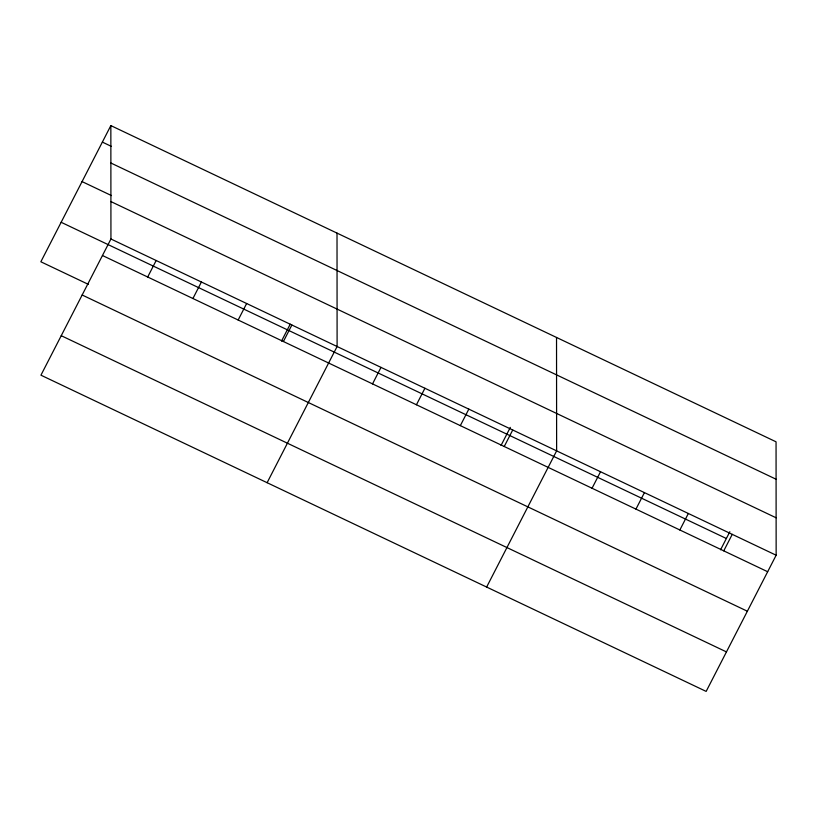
<?xml version="1.0" encoding="UTF-8"?>
<svg xmlns="http://www.w3.org/2000/svg" width="817" height="817" viewBox="0 0 817 817"><rect width="100%" height="100%" fill="white"/><g stroke="black" fill="none" stroke-linecap="round" stroke-linejoin="round"><path stroke-width="1.23" d="M110.846 125.593L110.938 239.003L40.942 375.187L706.154 691.407L776.15 555.223L776.058 441.813L110.846 125.593L40.85 261.777L88.348 284.357M147.693 277.004L156.17 260.5M192.924 298.511L201.401 282.008M238.155 320.019L246.642 303.505M281.518 341.077L290.229 324.145M283.397 341.516L291.873 325.013M267.118 482.704L337.104 346.52L337.012 233.1M372.532 383.888L381.008 367.384M416.435 404.762L424.922 388.259M460.339 425.637L468.825 409.123M501.046 445.439L510.329 427.373M504.242 446.501L512.729 429.997M486.636 587.055L556.632 450.872L556.53 337.462M592.049 488.249L600.536 471.736M635.953 509.114L644.439 492.61M679.856 529.988L688.343 513.485M720.563 549.79L729.847 531.724M723.76 550.852L732.246 534.349M102.36 142.097L111.408 146.396M110.877 163.012L776.089 479.232M82.057 181.588L111.459 195.569M110.908 201.574L776.119 517.794M110.938 239.003L776.15 555.223M61.152 222.285L726.364 538.505M102.452 255.507L767.663 571.726M82.16 294.998L747.371 611.228M61.244 335.695L726.456 651.915"/></g></svg>
